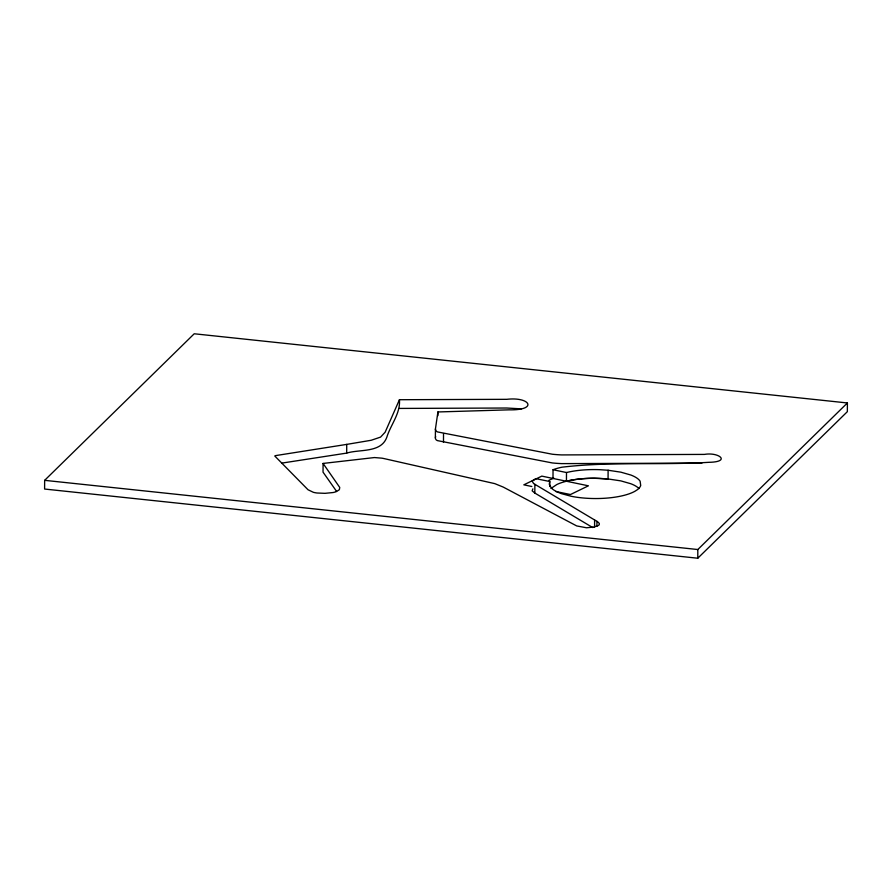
<?xml version="1.0" encoding="UTF-8"?>
<svg xmlns="http://www.w3.org/2000/svg" width="892" height="892" viewBox="0 0 892 892"><rect width="100%" height="100%" fill="white"/><g stroke="black" fill="none" stroke-linecap="round" stroke-linejoin="round"><path stroke-width="1.34" d="M44.645 480.342L44.6 489.039L697.778 558.225L847.355 411.658L847.4 402.961L194.222 333.775L44.645 480.342L697.823 549.528L847.4 402.961M535.59 478.77L532.1 481.123L533.65 483.575L597.651 521.775L599.312 523.414L599.279 524.574A10.347 3.267 0.3 0 1 598.086 525.622L593.336 527.094L586.523 527.774L576.711 525.934L503.255 487.088L494.781 483.631L384.352 458.655A29.057 9.176 0.3 0 0 381.988 458.176L374.462 457.551L323.082 463.439L323.038 472.147L336.507 491.269M281.705 463.126L346.687 453.103L346.732 444.394L371.161 440.28L380.561 437.113L385.132 432.219L399.438 399.716L506.767 399.326C530.45 396.539 538.211 410.432 509.131 409.841L437.916 411.959L435.385 429.331L436.155 431.092A10.994 3.468 0.3 0 0 437.526 431.929L552.315 454.229A50.554 15.956 0.3 0 0 561.67 454.92L704.424 454.407C718.93 451.854 731.462 461.967 708.727 462.324C659.89 465.301 610.563 461.387 561.971 467.196A40.33 12.733 0.3 0 0 555.103 469.002L553.04 469.738L552.995 478.447M346.687 453.103C359.666 449.066 380.973 453.169 386.782 437.314C390.696 424.648 400.597 413.409 399.438 399.716M701.937 463.115L561.625 463.617A50.554 15.956 0.3 0 1 552.271 462.937L437.481 440.626A10.994 3.468 0.3 0 1 436.11 439.789L435.352 438.429L435.452 428.918M437.894 415.694L437.916 411.959M443.48 442.265L443.525 433.557M592.701 527.551L534.821 493.053L534.865 484.356M549.74 486.497L549.762 481.524L535.914 478.647M594.574 527.428L594.607 519.969M596.915 526.325L596.938 521.352M566.487 472.537A45.403 14.328 0.3 0 1 599.647 469.683L608.11 470.251L608.065 478.959L620.854 480.888L630.8 483.732A43.719 13.804 0.3 0 1 639.018 488.582M697.778 558.225L697.823 549.528M435.407 437.615L435.653 436.578M549.762 481.524L549.26 484.166L551.345 488.024A47.544 15.008 0.3 0 0 561.503 493.666L571.014 496.231A44.667 14.105 0.3 0 0 578.54 497.48A45.369 14.317 0.3 0 0 587.114 498.282A44.968 14.194 0.3 0 0 608.968 497.914A46.038 14.528 0.3 0 0 635.249 491.079L637.234 489.786A48.937 15.454 0.3 0 0 640.712 485.482L640.121 481.234A43.719 13.804 0.3 0 0 630.845 475.023L620.899 472.18L608.11 470.251M550.988 488.459L556.853 484.501A45.336 14.305 0.3 0 1 594.306 478.268L608.065 478.959L599.602 478.38A45.403 14.328 0.3 0 0 566.431 481.234L566.498 472.537L553.04 469.738M532.87 488.827L532.167 490.845L534.821 493.053M548.937 480.286L553.843 478.123M346.732 444.394L275.918 455.556A36.304 11.462 0.3 0 1 274.747 455.968L308.03 489.753L313.326 492.295A13.391 4.226 0.3 0 0 317.084 493.008L325.011 493.332L333.05 492.54A14.707 4.638 0.3 0 0 336.529 491.537L339.35 489.708L339.752 487.467L323.082 463.439M399.393 408.425L506.723 408.023L521.296 408.848M531.81 486.497L523.816 484.835L541.801 476.116L588.419 485.817L570.445 494.536L555.794 491.492"/></g></svg>
